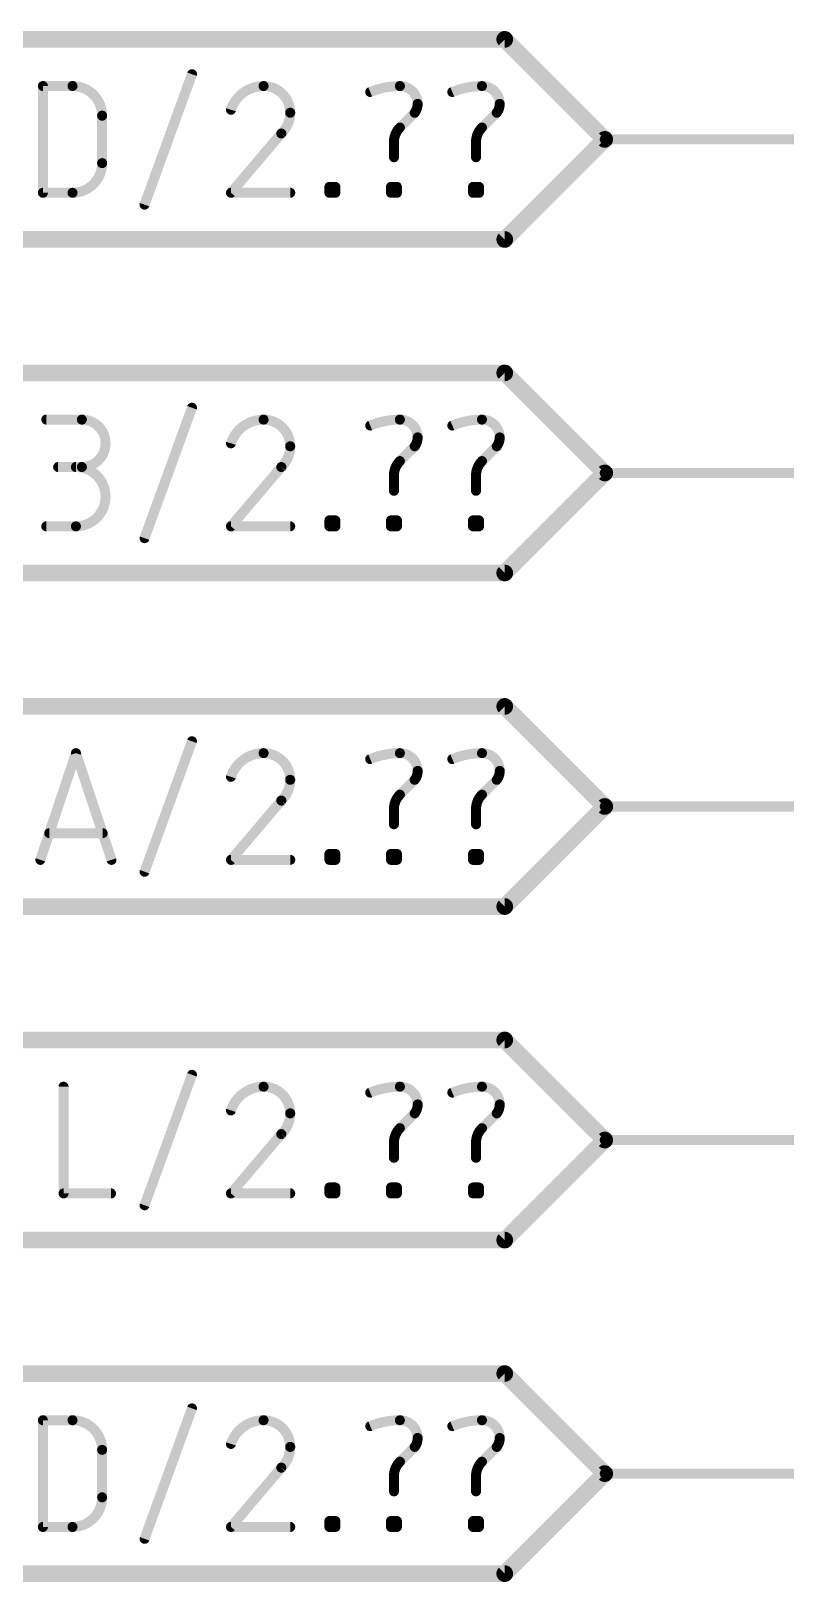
# Model space of a CAD drawing. Extents: x -114 to 51, y -5 to 50.
# Drawn here: x -100.18 to -88.68, y 11.05 to 34.67 of the extents above; entities that cross this region are included whole.
import ezdxf

# ---------------------------------------------------------------- set-up
doc = ezdxf.new("R2010")
doc.units = 0
doc.layers.add('91', color=122, linetype='CONTINUOUS')
doc.layers.add('95', color=251, linetype='CONTINUOUS')

msp = doc.modelspace()

# ---------------------------------------------------------------- linework, layer by layer
at = {"layer": '91', "const_width": 0.1524}
for points in [[(-91.44, 33.02), (-71.12, 33.02)], [(-91.44, 27.94), (-76.2, 27.94)], [(-91.44, 22.86), (-76.2, 22.86)], [(-91.44, 17.78), (-78.74, 17.78)], [(-91.44, 12.7), (-81.28, 12.7)]]:
    msp.add_lwpolyline(points, dxfattribs=at)
at = {"layer": '91', "const_width": 0.0762}
for points in [[(-91.44, 33.0581, 1), (-91.44, 32.9819)], [(-91.44, 27.9781, 1), (-91.44, 27.9019)], [(-91.44, 22.8981, 1), (-91.44, 22.8219)], [(-91.44, 17.8181, 1), (-91.44, 17.7419)], [(-91.44, 12.7381, 1), (-91.44, 12.6619)]]:
    msp.add_lwpolyline(points, format="xyb", dxfattribs=at)
at = {"layer": '95'}
for points, const_width in [([(-92.964, 34.544), (-107.8596, 34.544)], 0.254), ([(-91.44, 33.02), (-92.964, 34.544)], 0.254), ([(-98.452, 32.0266), (-97.7296, 34.0134)], 0.1524), ([(-100.0013, 32.2072), (-100.0013, 33.8328)], 0.1524), ([(-100.0013, 33.8328), (-99.5497, 33.8328)], 0.1524), ([(-99.0982, 33.3812), (-99.0982, 32.6588)], 0.1524), ([(-94.3359, 33.4264), (-94.5616, 33.2006)], 0.1524), ([(-93.0854, 33.4264), (-93.3111, 33.2006)], 0.1524), ([(-96.3679, 33.1103), (-97.1355, 32.2072)], 0.1524), ([(-91.44, 33.02), (-92.964, 31.496)], 0.254), ([(-95.635, 32.2072), (-95.635, 32.2975)], 0.1524), ([(-95.635, 32.2975), (-95.5447, 32.2975)], 0.1524), ([(-95.5447, 32.2975), (-95.5447, 32.2072)], 0.1524), ([(-94.6971, 32.2072), (-94.6971, 32.2975)], 0.1524), ([(-94.6971, 32.2975), (-94.6068, 32.2975)], 0.1524), ([(-94.6068, 32.2975), (-94.6068, 32.2072)], 0.1524), ([(-93.4466, 32.2072), (-93.4466, 32.2975)], 0.1524), ([(-93.4466, 32.2975), (-93.3563, 32.2975)], 0.1524), ([(-93.3563, 32.2975), (-93.3563, 32.2072)], 0.1524), ([(-99.5497, 32.2072), (-100.0013, 32.2072)], 0.1524), ([(-97.1355, 32.2072), (-96.2324, 32.2072)], 0.1524), ([(-95.5447, 32.2072), (-95.635, 32.2072)], 0.1524), ([(-94.6068, 32.2072), (-94.6971, 32.2072)], 0.1524), ([(-93.3563, 32.2072), (-93.4466, 32.2072)], 0.1524), ([(-92.964, 31.496), (-107.8596, 31.496)], 0.254), ([(-92.964, 29.464), (-109.3567, 29.464)], 0.254), ([(-91.44, 27.94), (-92.964, 29.464)], 0.254), ([(-99.9492, 28.7528), (-99.4073, 28.7528)], 0.1524), ([(-98.452, 26.9466), (-97.7296, 28.9334)], 0.1524), ([(-94.3359, 28.3464), (-94.5616, 28.1206)], 0.1524), ([(-93.0854, 28.3464), (-93.3111, 28.1206)], 0.1524), ([(-99.4073, 28.0303), (-99.7685, 28.0303)], 0.1524), ([(-96.3679, 28.0303), (-97.1355, 27.1272)], 0.1524), ([(-91.44, 27.94), (-92.964, 26.416)], 0.254), ([(-99.9492, 27.1272), (-99.4976, 27.1272)], 0.1524), ([(-97.1355, 27.1272), (-96.2324, 27.1272)], 0.1524), ([(-95.635, 27.1272), (-95.635, 27.2175)], 0.1524), ([(-95.635, 27.2175), (-95.5447, 27.2175)], 0.1524), ([(-95.5447, 27.1272), (-95.635, 27.1272)], 0.1524), ([(-95.5447, 27.2175), (-95.5447, 27.1272)], 0.1524), ([(-94.6971, 27.1272), (-94.6971, 27.2175)], 0.1524), ([(-94.6971, 27.2175), (-94.6068, 27.2175)], 0.1524), ([(-94.6068, 27.1272), (-94.6971, 27.1272)], 0.1524), ([(-94.6068, 27.2175), (-94.6068, 27.1272)], 0.1524), ([(-93.4466, 27.1272), (-93.4466, 27.2175)], 0.1524), ([(-93.4466, 27.2175), (-93.3563, 27.2175)], 0.1524), ([(-93.3563, 27.1272), (-93.4466, 27.1272)], 0.1524), ([(-93.3563, 27.2175), (-93.3563, 27.1272)], 0.1524), ([(-92.964, 26.416), (-109.3567, 26.416)], 0.254), ([(-92.964, 24.384), (-114.258, 24.384)], 0.254), ([(-91.44, 22.86), (-92.964, 24.384)], 0.254), ([(-98.452, 21.8666), (-97.7296, 23.8534)], 0.1524), ([(-100.0395, 22.0472), (-99.4976, 23.6728)], 0.1524), ([(-99.4976, 23.6728), (-98.9557, 22.0472)], 0.1524), ([(-94.3359, 23.2664), (-94.5616, 23.0406)], 0.1524), ([(-93.0854, 23.2664), (-93.3111, 23.0406)], 0.1524), ([(-96.3679, 22.9503), (-97.1355, 22.0472)], 0.1524), ([(-91.44, 22.86), (-92.964, 21.336)], 0.254), ([(-99.0912, 22.4536), (-99.904, 22.4536)], 0.1524), ([(-95.635, 22.0472), (-95.635, 22.1375)], 0.1524), ([(-95.635, 22.1375), (-95.5447, 22.1375)], 0.1524), ([(-95.5447, 22.1375), (-95.5447, 22.0472)], 0.1524), ([(-94.6971, 22.0472), (-94.6971, 22.1375)], 0.1524), ([(-94.6971, 22.1375), (-94.6068, 22.1375)], 0.1524), ([(-94.6068, 22.1375), (-94.6068, 22.0472)], 0.1524), ([(-93.4466, 22.0472), (-93.4466, 22.1375)], 0.1524), ([(-93.4466, 22.1375), (-93.3563, 22.1375)], 0.1524), ([(-93.3563, 22.1375), (-93.3563, 22.0472)], 0.1524), ([(-97.1355, 22.0472), (-96.2324, 22.0472)], 0.1524), ([(-95.5447, 22.0472), (-95.635, 22.0472)], 0.1524), ([(-94.6068, 22.0472), (-94.6971, 22.0472)], 0.1524), ([(-93.3563, 22.0472), (-93.4466, 22.0472)], 0.1524), ([(-92.964, 21.336), (-114.258, 21.336)], 0.254), ([(-92.964, 19.304), (-113.6849, 19.304)], 0.254), ([(-91.44, 17.78), (-92.964, 19.304)], 0.254), ([(-99.6857, 18.5928), (-99.6857, 16.9672)], 0.1524), ([(-98.452, 16.7866), (-97.7296, 18.7734)], 0.1524), ([(-94.3359, 18.1864), (-94.5616, 17.9606)], 0.1524), ([(-93.0854, 18.1864), (-93.3111, 17.9606)], 0.1524), ([(-96.3679, 17.8703), (-97.1355, 16.9672)], 0.1524), ([(-91.44, 17.78), (-92.964, 16.256)], 0.254), ([(-99.6857, 16.9672), (-98.9632, 16.9672)], 0.1524), ([(-97.1355, 16.9672), (-96.2324, 16.9672)], 0.1524), ([(-95.635, 16.9672), (-95.635, 17.0575)], 0.1524), ([(-95.635, 17.0575), (-95.5447, 17.0575)], 0.1524), ([(-95.5447, 16.9672), (-95.635, 16.9672)], 0.1524), ([(-95.5447, 17.0575), (-95.5447, 16.9672)], 0.1524), ([(-94.6971, 16.9672), (-94.6971, 17.0575)], 0.1524), ([(-94.6971, 17.0575), (-94.6068, 17.0575)], 0.1524), ([(-94.6068, 16.9672), (-94.6971, 16.9672)], 0.1524), ([(-94.6068, 17.0575), (-94.6068, 16.9672)], 0.1524), ([(-93.4466, 16.9672), (-93.4466, 17.0575)], 0.1524), ([(-93.4466, 17.0575), (-93.3563, 17.0575)], 0.1524), ([(-93.3563, 16.9672), (-93.4466, 16.9672)], 0.1524), ([(-93.3563, 17.0575), (-93.3563, 16.9672)], 0.1524), ([(-92.964, 16.256), (-113.6849, 16.256)], 0.254), ([(-92.964, 14.224), (-107.8596, 14.224)], 0.254), ([(-91.44, 12.7), (-92.964, 14.224)], 0.254), ([(-98.452, 11.7066), (-97.7296, 13.6934)], 0.1524), ([(-100.0013, 11.8872), (-100.0013, 13.5128)], 0.1524), ([(-100.0013, 13.5128), (-99.5497, 13.5128)], 0.1524), ([(-99.0982, 13.0612), (-99.0982, 12.3388)], 0.1524), ([(-94.3359, 13.1064), (-94.5616, 12.8806)], 0.1524), ([(-93.0854, 13.1064), (-93.3111, 12.8806)], 0.1524), ([(-96.3679, 12.7903), (-97.1355, 11.8872)], 0.1524), ([(-91.44, 12.7), (-92.964, 11.176)], 0.254), ([(-95.635, 11.8872), (-95.635, 11.9775)], 0.1524), ([(-95.635, 11.9775), (-95.5447, 11.9775)], 0.1524), ([(-95.5447, 11.9775), (-95.5447, 11.8872)], 0.1524), ([(-94.6971, 11.8872), (-94.6971, 11.9775)], 0.1524), ([(-94.6971, 11.9775), (-94.6068, 11.9775)], 0.1524), ([(-94.6068, 11.9775), (-94.6068, 11.8872)], 0.1524), ([(-93.4466, 11.8872), (-93.4466, 11.9775)], 0.1524), ([(-93.4466, 11.9775), (-93.3563, 11.9775)], 0.1524), ([(-93.3563, 11.9775), (-93.3563, 11.8872)], 0.1524), ([(-99.5497, 11.8872), (-100.0013, 11.8872)], 0.1524), ([(-97.1355, 11.8872), (-96.2324, 11.8872)], 0.1524), ([(-95.5447, 11.8872), (-95.635, 11.8872)], 0.1524), ([(-94.6068, 11.8872), (-94.6971, 11.8872)], 0.1524), ([(-93.3563, 11.8872), (-93.4466, 11.8872)], 0.1524), ([(-92.964, 11.176), (-107.8596, 11.176)], 0.254)]:
    msp.add_lwpolyline(points, dxfattribs=dict(at, const_width=const_width))
for points, const_width in [([(-92.9191, 34.5889, 1), (-93.0089, 34.4991)], 0.127), ([(-92.964, 34.4805, 1), (-92.964, 34.6075)], 0.127), ([(-97.6938, 34.0004, 1), (-97.7654, 34.0264)], 0.0762), ([(-99.9632, 33.8328, 1), (-100.0394, 33.8328)], 0.0762), ([(-100.0013, 33.8709, 1), (-100.0013, 33.7947)], 0.0762), ([(-99.0982, 33.3812, 0.4142), (-99.5497, 33.8328)], 0.1524), ([(-99.5497, 33.8709, 1), (-99.5497, 33.7947)], 0.0762), ([(-99.5497, 33.7947, 1), (-99.5497, 33.8709)], 0.0762), ([(-96.6388, 33.8328, 0.3252), (-97.1355, 33.4716)], 0.1524), ([(-96.2324, 33.4264, 0.4142), (-96.6388, 33.8328)], 0.1524), ([(-96.6388, 33.8709, 1), (-96.6388, 33.7947)], 0.0762), ([(-96.6388, 33.7947, 1), (-96.6388, 33.8709)], 0.0762), ([(-94.5616, 33.8328, 0.099), (-95.0132, 33.7425)], 0.1524), ([(-95.0278, 33.7777, 1), (-94.9985, 33.7073)], 0.0762), ([(-94.2907, 33.5619, 0.4142), (-94.5616, 33.8328)], 0.1524), ([(-94.5616, 33.8709, 1), (-94.5616, 33.7947)], 0.0762), ([(-94.5616, 33.7947, 1), (-94.5616, 33.8709)], 0.0762), ([(-93.3111, 33.8328, 0.099), (-93.7627, 33.7425)], 0.1524), ([(-93.7773, 33.7777, 1), (-93.748, 33.7073)], 0.0762), ([(-93.0402, 33.5619, 0.4142), (-93.3111, 33.8328)], 0.1524), ([(-93.3111, 33.8709, 1), (-93.3111, 33.7947)], 0.0762), ([(-93.3111, 33.7947, 1), (-93.3111, 33.8709)], 0.0762), ([(-94.3359, 33.4264, 0.1623), (-94.2907, 33.5619)], 0.1524), ([(-94.2526, 33.5619, 1), (-94.3288, 33.5619)], 0.0762), ([(-94.3288, 33.5619, 1), (-94.2526, 33.5619)], 0.0762), ([(-93.0854, 33.4264, 0.1623), (-93.0402, 33.5619)], 0.1524), ([(-93.0021, 33.5619, 1), (-93.0783, 33.5619)], 0.0762), ([(-93.0783, 33.5619, 1), (-93.0021, 33.5619)], 0.0762), ([(-99.0601, 33.3812, 1), (-99.1363, 33.3812)], 0.0762), ([(-99.1363, 33.3812, 1), (-99.0601, 33.3812)], 0.0762), ([(-97.1718, 33.4833, 1), (-97.0993, 33.4598)], 0.0762), ([(-96.3679, 33.1103, 0.2053), (-96.2324, 33.4264)], 0.1524), ([(-96.1943, 33.4264, 1), (-96.2705, 33.4264)], 0.0762), ([(-96.2705, 33.4264, 1), (-96.1943, 33.4264)], 0.0762), ([(-94.3663, 33.4493, 1), (-94.3054, 33.4035)], 0.0762), ([(-94.3089, 33.3995, 1), (-94.3628, 33.4533)], 0.0762), ([(-93.1158, 33.4493, 1), (-93.0549, 33.4035)], 0.0762), ([(-93.0584, 33.3995, 1), (-93.1123, 33.4533)], 0.0762), ([(-96.3942, 33.1379, 1), (-96.3416, 33.0827)], 0.0762), ([(-96.3389, 33.0856, 1), (-96.3969, 33.135)], 0.0762), ([(-94.5616, 33.2006, 0.2053), (-94.6519, 32.9748)], 0.1524), ([(-94.5886, 33.2276, 1), (-94.5347, 33.1737)], 0.0762), ([(-94.5347, 33.1737, 1), (-94.5886, 33.2276)], 0.0762), ([(-93.3111, 33.2006, 0.2053), (-93.4014, 32.9748)], 0.1524), ([(-93.3381, 33.2276, 1), (-93.2842, 33.1737)], 0.0762), ([(-93.2842, 33.1737, 1), (-93.3381, 33.2276)], 0.0762), ([(-91.3951, 32.9751, 1), (-91.4849, 33.0649)], 0.127), ([(-91.4849, 32.9751, 1), (-91.3951, 33.0649)], 0.127), ([(-94.6138, 32.9758, 1), (-94.69, 32.9739)], 0.0762), ([(-94.6519, 32.7491, 0.0122), (-94.6519, 32.9748)], 0.1524), ([(-94.69, 32.9739, 1), (-94.6138, 32.9758)], 0.0762), ([(-93.4014, 32.7491, 0.0122), (-93.4014, 32.9748)], 0.1524), ([(-93.3634, 32.9758, 1), (-93.4395, 32.9739)], 0.0762), ([(-93.4395, 32.9739, 1), (-93.3634, 32.9758)], 0.0762), ([(-99.5497, 32.2072, 0.4142), (-99.0982, 32.6588)], 0.1524), ([(-99.0601, 32.6588, 1), (-99.1363, 32.6588)], 0.0762), ([(-99.1363, 32.6588, 1), (-99.0601, 32.6588)], 0.0762), ([(-94.69, 32.75, 1), (-94.6138, 32.7481)], 0.0762), ([(-93.4395, 32.75, 1), (-93.3634, 32.7481)], 0.0762), ([(-95.5969, 32.2975, 1), (-95.6731, 32.2975)], 0.0762), ([(-95.635, 32.3356, 1), (-95.635, 32.2594)], 0.0762), ([(-95.5066, 32.2975, 1), (-95.5828, 32.2975)], 0.0762), ([(-95.5447, 32.2594, 1), (-95.5447, 32.3356)], 0.0762), ([(-94.659, 32.2975, 1), (-94.7352, 32.2975)], 0.0762), ([(-94.6971, 32.3356, 1), (-94.6971, 32.2594)], 0.0762), ([(-94.5687, 32.2975, 1), (-94.6449, 32.2975)], 0.0762), ([(-94.6068, 32.2594, 1), (-94.6068, 32.3356)], 0.0762), ([(-93.4085, 32.2975, 1), (-93.4847, 32.2975)], 0.0762), ([(-93.4466, 32.3356, 1), (-93.4466, 32.2594)], 0.0762), ([(-93.3182, 32.2975, 1), (-93.3944, 32.2975)], 0.0762), ([(-93.3563, 32.2594, 1), (-93.3563, 32.3356)], 0.0762), ([(-100.0013, 32.2453, 1), (-100.0013, 32.1691)], 0.0762), ([(-100.0394, 32.2072, 1), (-99.9632, 32.2072)], 0.0762), ([(-99.5497, 32.2453, 1), (-99.5497, 32.1691)], 0.0762), ([(-99.5497, 32.1691, 1), (-99.5497, 32.2453)], 0.0762), ([(-97.1646, 32.2319, 1), (-97.1065, 32.1825)], 0.0762), ([(-97.1355, 32.2453, 1), (-97.1355, 32.1691)], 0.0762), ([(-96.2324, 32.1691, 1), (-96.2324, 32.2453)], 0.0762), ([(-95.635, 32.2453, 1), (-95.635, 32.1691)], 0.0762), ([(-95.6731, 32.2072, 1), (-95.5969, 32.2072)], 0.0762), ([(-95.5828, 32.2072, 1), (-95.5066, 32.2072)], 0.0762), ([(-95.5447, 32.1691, 1), (-95.5447, 32.2453)], 0.0762), ([(-94.6971, 32.2453, 1), (-94.6971, 32.1691)], 0.0762), ([(-94.7352, 32.2072, 1), (-94.659, 32.2072)], 0.0762), ([(-94.6449, 32.2072, 1), (-94.5687, 32.2072)], 0.0762), ([(-94.6068, 32.1691, 1), (-94.6068, 32.2453)], 0.0762), ([(-93.4466, 32.2453, 1), (-93.4466, 32.1691)], 0.0762), ([(-93.4847, 32.2072, 1), (-93.4085, 32.2072)], 0.0762), ([(-93.3944, 32.2072, 1), (-93.3182, 32.2072)], 0.0762), ([(-93.3563, 32.1691, 1), (-93.3563, 32.2453)], 0.0762), ([(-98.4878, 32.0396, 1), (-98.4162, 32.0136)], 0.0762), ([(-93.0089, 31.5409, 1), (-92.9191, 31.4511)], 0.127), ([(-92.964, 31.4325, 1), (-92.964, 31.5595)], 0.127), ([(-92.9191, 29.5089, 1), (-93.0089, 29.4191)], 0.127), ([(-92.964, 29.4005, 1), (-92.964, 29.5275)], 0.127), ([(-99.9492, 28.7909, 1), (-99.9492, 28.7147)], 0.0762), ([(-99.4073, 28.0303, 1), (-99.4073, 28.7528)], 0.1524), ([(-99.4073, 28.7909, 1), (-99.4073, 28.7147)], 0.0762), ([(-99.4073, 28.7147, 1), (-99.4073, 28.7909)], 0.0762), ([(-97.6938, 28.9204, 1), (-97.7654, 28.9464)], 0.0762), ([(-96.6388, 28.7528, 0.3252), (-97.1355, 28.3916)], 0.1524), ([(-96.2324, 28.3464, 0.4142), (-96.6388, 28.7528)], 0.1524), ([(-96.6388, 28.7909, 1), (-96.6388, 28.7147)], 0.0762), ([(-96.6388, 28.7147, 1), (-96.6388, 28.7909)], 0.0762), ([(-94.5616, 28.7528, 0.099), (-95.0132, 28.6625)], 0.1524), ([(-94.2907, 28.4819, 0.4142), (-94.5616, 28.7528)], 0.1524), ([(-94.5616, 28.7909, 1), (-94.5616, 28.7147)], 0.0762), ([(-94.5616, 28.7147, 1), (-94.5616, 28.7909)], 0.0762), ([(-93.3111, 28.7528, 0.099), (-93.7627, 28.6625)], 0.1524), ([(-93.0402, 28.4819, 0.4142), (-93.3111, 28.7528)], 0.1524), ([(-93.3111, 28.7909, 1), (-93.3111, 28.7147)], 0.0762), ([(-93.3111, 28.7147, 1), (-93.3111, 28.7909)], 0.0762), ([(-95.0278, 28.6977, 1), (-94.9985, 28.6273)], 0.0762), ([(-93.7773, 28.6977, 1), (-93.748, 28.6273)], 0.0762), ([(-97.1718, 28.4033, 1), (-97.0993, 28.3798)], 0.0762), ([(-96.3679, 28.0303, 0.2053), (-96.2324, 28.3464)], 0.1524), ([(-96.1943, 28.3464, 1), (-96.2705, 28.3464)], 0.0762), ([(-96.2705, 28.3464, 1), (-96.1943, 28.3464)], 0.0762), ([(-94.3359, 28.3464, 0.1623), (-94.2907, 28.4819)], 0.1524), ([(-94.3663, 28.3693, 1), (-94.3054, 28.3235)], 0.0762), ([(-94.3089, 28.3195, 1), (-94.3628, 28.3733)], 0.0762), ([(-94.2526, 28.4819, 1), (-94.3288, 28.4819)], 0.0762), ([(-94.3288, 28.4819, 1), (-94.2526, 28.4819)], 0.0762), ([(-93.0854, 28.3464, 0.1623), (-93.0402, 28.4819)], 0.1524), ([(-93.1158, 28.3693, 1), (-93.0549, 28.3235)], 0.0762), ([(-93.0584, 28.3195, 1), (-93.1123, 28.3733)], 0.0762), ([(-93.0021, 28.4819, 1), (-93.0783, 28.4819)], 0.0762), ([(-93.0783, 28.4819, 1), (-93.0021, 28.4819)], 0.0762), ([(-94.5616, 28.1206, 0.2053), (-94.6519, 27.8948)], 0.1524), ([(-94.5886, 28.1476, 1), (-94.5347, 28.0937)], 0.0762), ([(-94.5347, 28.0937, 1), (-94.5886, 28.1476)], 0.0762), ([(-93.3111, 28.1206, 0.2053), (-93.4014, 27.8948)], 0.1524), ([(-93.3381, 28.1476, 1), (-93.2842, 28.0937)], 0.0762), ([(-93.2842, 28.0937, 1), (-93.3381, 28.1476)], 0.0762), ([(-99.7685, 28.0684, 1), (-99.7685, 27.9922)], 0.0762), ([(-99.4976, 27.1272, 1), (-99.4976, 28.0303)], 0.1524), ([(-99.4976, 28.0684, 1), (-99.4976, 27.9922)], 0.0762), ([(-99.4073, 28.0684, 1), (-99.4073, 27.9922)], 0.0762), ([(-99.4073, 27.9922, 1), (-99.4073, 28.0684)], 0.0762), ([(-96.3942, 28.0579, 1), (-96.3416, 28.0027)], 0.0762), ([(-96.3389, 28.0056, 1), (-96.3969, 28.055)], 0.0762), ([(-94.6138, 27.8958, 1), (-94.69, 27.8939)], 0.0762), ([(-94.6519, 27.6691, 0.0122), (-94.6519, 27.8948)], 0.1524), ([(-94.69, 27.8939, 1), (-94.6138, 27.8958)], 0.0762), ([(-93.4014, 27.6691, 0.0122), (-93.4014, 27.8948)], 0.1524), ([(-93.3634, 27.8958, 1), (-93.4395, 27.8939)], 0.0762), ([(-93.4395, 27.8939, 1), (-93.3634, 27.8958)], 0.0762), ([(-91.3951, 27.8951, 1), (-91.4849, 27.9849)], 0.127), ([(-91.4849, 27.8951, 1), (-91.3951, 27.9849)], 0.127), ([(-94.69, 27.67, 1), (-94.6138, 27.6681)], 0.0762), ([(-93.4395, 27.67, 1), (-93.3634, 27.6681)], 0.0762), ([(-99.9492, 27.1653, 1), (-99.9492, 27.0891)], 0.0762), ([(-99.4976, 27.1653, 1), (-99.4976, 27.0891)], 0.0762), ([(-99.4976, 27.0891, 1), (-99.4976, 27.1653)], 0.0762), ([(-97.1646, 27.1519, 1), (-97.1065, 27.1025)], 0.0762), ([(-97.1355, 27.1653, 1), (-97.1355, 27.0891)], 0.0762), ([(-96.2324, 27.0891, 1), (-96.2324, 27.1653)], 0.0762), ([(-95.5969, 27.2175, 1), (-95.6731, 27.2175)], 0.0762), ([(-95.635, 27.2556, 1), (-95.635, 27.1794)], 0.0762), ([(-95.635, 27.1653, 1), (-95.635, 27.0891)], 0.0762), ([(-95.6731, 27.1272, 1), (-95.5969, 27.1272)], 0.0762), ([(-95.5066, 27.2175, 1), (-95.5828, 27.2175)], 0.0762), ([(-95.5828, 27.1272, 1), (-95.5066, 27.1272)], 0.0762), ([(-95.5447, 27.1794, 1), (-95.5447, 27.2556)], 0.0762), ([(-95.5447, 27.0891, 1), (-95.5447, 27.1653)], 0.0762), ([(-94.659, 27.2175, 1), (-94.7352, 27.2175)], 0.0762), ([(-94.6971, 27.2556, 1), (-94.6971, 27.1794)], 0.0762), ([(-94.6971, 27.1653, 1), (-94.6971, 27.0891)], 0.0762), ([(-94.7352, 27.1272, 1), (-94.659, 27.1272)], 0.0762), ([(-94.5687, 27.2175, 1), (-94.6449, 27.2175)], 0.0762), ([(-94.6449, 27.1272, 1), (-94.5687, 27.1272)], 0.0762), ([(-94.6068, 27.1794, 1), (-94.6068, 27.2556)], 0.0762), ([(-94.6068, 27.0891, 1), (-94.6068, 27.1653)], 0.0762), ([(-93.4085, 27.2175, 1), (-93.4847, 27.2175)], 0.0762), ([(-93.4466, 27.2556, 1), (-93.4466, 27.1794)], 0.0762), ([(-93.4466, 27.1653, 1), (-93.4466, 27.0891)], 0.0762), ([(-93.4847, 27.1272, 1), (-93.4085, 27.1272)], 0.0762), ([(-93.3182, 27.2175, 1), (-93.3944, 27.2175)], 0.0762), ([(-93.3944, 27.1272, 1), (-93.3182, 27.1272)], 0.0762), ([(-93.3563, 27.1794, 1), (-93.3563, 27.2556)], 0.0762), ([(-93.3563, 27.0891, 1), (-93.3563, 27.1653)], 0.0762), ([(-98.4878, 26.9596, 1), (-98.4162, 26.9336)], 0.0762), ([(-93.0089, 26.4609, 1), (-92.9191, 26.3711)], 0.127), ([(-92.964, 26.3525, 1), (-92.964, 26.4795)], 0.127), ([(-92.9191, 24.4289, 1), (-93.0089, 24.3391)], 0.127), ([(-92.964, 24.3205, 1), (-92.964, 24.4475)], 0.127), ([(-97.6938, 23.8404, 1), (-97.7654, 23.8664)], 0.0762), ([(-99.4615, 23.6848, 1), (-99.5338, 23.6608)], 0.0762), ([(-99.4615, 23.6608, 1), (-99.5338, 23.6848)], 0.0762), ([(-96.6388, 23.6728, 0.3252), (-97.1355, 23.3116)], 0.1524), ([(-96.2324, 23.2664, 0.4142), (-96.6388, 23.6728)], 0.1524), ([(-96.6388, 23.7109, 1), (-96.6388, 23.6347)], 0.0762), ([(-96.6388, 23.6347, 1), (-96.6388, 23.7109)], 0.0762), ([(-94.5616, 23.6728, 0.099), (-95.0132, 23.5825)], 0.1524), ([(-95.0278, 23.6177, 1), (-94.9985, 23.5473)], 0.0762), ([(-94.2907, 23.4019, 0.4142), (-94.5616, 23.6728)], 0.1524), ([(-94.5616, 23.7109, 1), (-94.5616, 23.6347)], 0.0762), ([(-94.5616, 23.6347, 1), (-94.5616, 23.7109)], 0.0762), ([(-93.3111, 23.6728, 0.099), (-93.7627, 23.5825)], 0.1524), ([(-93.7773, 23.6177, 1), (-93.748, 23.5473)], 0.0762), ([(-93.0402, 23.4019, 0.4142), (-93.3111, 23.6728)], 0.1524), ([(-93.3111, 23.7109, 1), (-93.3111, 23.6347)], 0.0762), ([(-93.3111, 23.6347, 1), (-93.3111, 23.7109)], 0.0762), ([(-94.3359, 23.2664, 0.1623), (-94.2907, 23.4019)], 0.1524), ([(-94.2526, 23.4019, 1), (-94.3288, 23.4019)], 0.0762), ([(-94.3288, 23.4019, 1), (-94.2526, 23.4019)], 0.0762), ([(-93.0854, 23.2664, 0.1623), (-93.0402, 23.4019)], 0.1524), ([(-93.0021, 23.4019, 1), (-93.0783, 23.4019)], 0.0762), ([(-93.0783, 23.4019, 1), (-93.0021, 23.4019)], 0.0762), ([(-97.1718, 23.3233, 1), (-97.0993, 23.2998)], 0.0762), ([(-96.3679, 22.9503, 0.2053), (-96.2324, 23.2664)], 0.1524), ([(-96.1943, 23.2664, 1), (-96.2705, 23.2664)], 0.0762), ([(-96.2705, 23.2664, 1), (-96.1943, 23.2664)], 0.0762), ([(-94.3663, 23.2893, 1), (-94.3054, 23.2435)], 0.0762), ([(-94.3089, 23.2395, 1), (-94.3628, 23.2933)], 0.0762), ([(-93.1158, 23.2893, 1), (-93.0549, 23.2435)], 0.0762), ([(-93.0584, 23.2395, 1), (-93.1123, 23.2933)], 0.0762), ([(-96.3942, 22.9779, 1), (-96.3416, 22.9227)], 0.0762), ([(-96.3389, 22.9256, 1), (-96.3969, 22.975)], 0.0762), ([(-94.5616, 23.0406, 0.2053), (-94.6519, 22.8148)], 0.1524), ([(-94.5886, 23.0676, 1), (-94.5347, 23.0137)], 0.0762), ([(-94.5347, 23.0137, 1), (-94.5886, 23.0676)], 0.0762), ([(-93.3111, 23.0406, 0.2053), (-93.4014, 22.8148)], 0.1524), ([(-93.3381, 23.0676, 1), (-93.2842, 23.0137)], 0.0762), ([(-93.2842, 23.0137, 1), (-93.3381, 23.0676)], 0.0762), ([(-91.3951, 22.8151, 1), (-91.4849, 22.9049)], 0.127), ([(-91.4849, 22.8151, 1), (-91.3951, 22.9049)], 0.127), ([(-94.6138, 22.8158, 1), (-94.69, 22.8139)], 0.0762), ([(-94.6519, 22.5891, 0.0122), (-94.6519, 22.8148)], 0.1524), ([(-94.69, 22.8139, 1), (-94.6138, 22.8158)], 0.0762), ([(-93.4014, 22.5891, 0.0122), (-93.4014, 22.8148)], 0.1524), ([(-93.3634, 22.8158, 1), (-93.4395, 22.8139)], 0.0762), ([(-93.4395, 22.8139, 1), (-93.3634, 22.8158)], 0.0762), ([(-99.904, 22.4917, 1), (-99.904, 22.4155)], 0.0762), ([(-99.0912, 22.4155, 1), (-99.0912, 22.4917)], 0.0762), ([(-94.69, 22.59, 1), (-94.6138, 22.5881)], 0.0762), ([(-93.4395, 22.59, 1), (-93.3634, 22.5881)], 0.0762), ([(-95.5969, 22.1375, 1), (-95.6731, 22.1375)], 0.0762), ([(-95.635, 22.1756, 1), (-95.635, 22.0994)], 0.0762), ([(-95.5066, 22.1375, 1), (-95.5828, 22.1375)], 0.0762), ([(-95.5447, 22.0994, 1), (-95.5447, 22.1756)], 0.0762), ([(-94.659, 22.1375, 1), (-94.7352, 22.1375)], 0.0762), ([(-94.6971, 22.1756, 1), (-94.6971, 22.0994)], 0.0762), ([(-94.5687, 22.1375, 1), (-94.6449, 22.1375)], 0.0762), ([(-94.6068, 22.0994, 1), (-94.6068, 22.1756)], 0.0762), ([(-93.4085, 22.1375, 1), (-93.4847, 22.1375)], 0.0762), ([(-93.4466, 22.1756, 1), (-93.4466, 22.0994)], 0.0762), ([(-93.3182, 22.1375, 1), (-93.3944, 22.1375)], 0.0762), ([(-93.3563, 22.0994, 1), (-93.3563, 22.1756)], 0.0762), ([(-100.0756, 22.0592, 1), (-100.0033, 22.0352)], 0.0762), ([(-98.9919, 22.0352, 1), (-98.9196, 22.0592)], 0.0762), ([(-97.1646, 22.0719, 1), (-97.1065, 22.0225)], 0.0762), ([(-97.1355, 22.0853, 1), (-97.1355, 22.0091)], 0.0762), ([(-96.2324, 22.0091, 1), (-96.2324, 22.0853)], 0.0762), ([(-95.635, 22.0853, 1), (-95.635, 22.0091)], 0.0762), ([(-95.6731, 22.0472, 1), (-95.5969, 22.0472)], 0.0762), ([(-95.5828, 22.0472, 1), (-95.5066, 22.0472)], 0.0762), ([(-95.5447, 22.0091, 1), (-95.5447, 22.0853)], 0.0762), ([(-94.6971, 22.0853, 1), (-94.6971, 22.0091)], 0.0762), ([(-94.7352, 22.0472, 1), (-94.659, 22.0472)], 0.0762), ([(-94.6449, 22.0472, 1), (-94.5687, 22.0472)], 0.0762), ([(-94.6068, 22.0091, 1), (-94.6068, 22.0853)], 0.0762), ([(-93.4466, 22.0853, 1), (-93.4466, 22.0091)], 0.0762), ([(-93.4847, 22.0472, 1), (-93.4085, 22.0472)], 0.0762), ([(-93.3944, 22.0472, 1), (-93.3182, 22.0472)], 0.0762), ([(-93.3563, 22.0091, 1), (-93.3563, 22.0853)], 0.0762), ([(-98.4878, 21.8796, 1), (-98.4162, 21.8536)], 0.0762), ([(-93.0089, 21.3809, 1), (-92.9191, 21.2911)], 0.127), ([(-92.964, 21.2725, 1), (-92.964, 21.3995)], 0.127), ([(-92.9191, 19.3489, 1), (-93.0089, 19.2591)], 0.127), ([(-92.964, 19.2405, 1), (-92.964, 19.3675)], 0.127), ([(-99.6476, 18.5928, 1), (-99.7238, 18.5928)], 0.0762), ([(-97.6938, 18.7604, 1), (-97.7654, 18.7864)], 0.0762), ([(-96.6388, 18.5928, 0.3252), (-97.1355, 18.2316)], 0.1524), ([(-96.2324, 18.1864, 0.4142), (-96.6388, 18.5928)], 0.1524), ([(-96.6388, 18.6309, 1), (-96.6388, 18.5547)], 0.0762), ([(-96.6388, 18.5547, 1), (-96.6388, 18.6309)], 0.0762), ([(-94.5616, 18.5928, 0.099), (-95.0132, 18.5025)], 0.1524), ([(-94.2907, 18.3219, 0.4142), (-94.5616, 18.5928)], 0.1524), ([(-94.5616, 18.6309, 1), (-94.5616, 18.5547)], 0.0762), ([(-94.5616, 18.5547, 1), (-94.5616, 18.6309)], 0.0762), ([(-93.3111, 18.5928, 0.099), (-93.7627, 18.5025)], 0.1524), ([(-93.0402, 18.3219, 0.4142), (-93.3111, 18.5928)], 0.1524), ([(-93.3111, 18.6309, 1), (-93.3111, 18.5547)], 0.0762), ([(-93.3111, 18.5547, 1), (-93.3111, 18.6309)], 0.0762), ([(-95.0278, 18.5377, 1), (-94.9985, 18.4673)], 0.0762), ([(-93.7773, 18.5377, 1), (-93.748, 18.4673)], 0.0762), ([(-97.1718, 18.2433, 1), (-97.0993, 18.2198)], 0.0762), ([(-96.3679, 17.8703, 0.2053), (-96.2324, 18.1864)], 0.1524), ([(-96.1943, 18.1864, 1), (-96.2705, 18.1864)], 0.0762), ([(-96.2705, 18.1864, 1), (-96.1943, 18.1864)], 0.0762), ([(-94.3359, 18.1864, 0.1623), (-94.2907, 18.3219)], 0.1524), ([(-94.3663, 18.2093, 1), (-94.3054, 18.1635)], 0.0762), ([(-94.3089, 18.1595, 1), (-94.3628, 18.2133)], 0.0762), ([(-94.2526, 18.3219, 1), (-94.3288, 18.3219)], 0.0762), ([(-94.3288, 18.3219, 1), (-94.2526, 18.3219)], 0.0762), ([(-93.0854, 18.1864, 0.1623), (-93.0402, 18.3219)], 0.1524), ([(-93.1158, 18.2093, 1), (-93.0549, 18.1635)], 0.0762), ([(-93.0584, 18.1595, 1), (-93.1123, 18.2133)], 0.0762), ([(-93.0021, 18.3219, 1), (-93.0783, 18.3219)], 0.0762), ([(-93.0783, 18.3219, 1), (-93.0021, 18.3219)], 0.0762), ([(-94.5616, 17.9606, 0.2053), (-94.6519, 17.7348)], 0.1524), ([(-94.5886, 17.9876, 1), (-94.5347, 17.9337)], 0.0762), ([(-94.5347, 17.9337, 1), (-94.5886, 17.9876)], 0.0762), ([(-93.3111, 17.9606, 0.2053), (-93.4014, 17.7348)], 0.1524), ([(-93.3381, 17.9876, 1), (-93.2842, 17.9337)], 0.0762), ([(-93.2842, 17.9337, 1), (-93.3381, 17.9876)], 0.0762), ([(-96.3942, 17.8979, 1), (-96.3416, 17.8427)], 0.0762), ([(-96.3389, 17.8456, 1), (-96.3969, 17.895)], 0.0762), ([(-94.6138, 17.7358, 1), (-94.69, 17.7339)], 0.0762), ([(-94.6519, 17.5091, 0.0122), (-94.6519, 17.7348)], 0.1524), ([(-94.69, 17.7339, 1), (-94.6138, 17.7358)], 0.0762), ([(-93.4014, 17.5091, 0.0122), (-93.4014, 17.7348)], 0.1524), ([(-93.3634, 17.7358, 1), (-93.4395, 17.7339)], 0.0762), ([(-93.4395, 17.7339, 1), (-93.3634, 17.7358)], 0.0762), ([(-91.3951, 17.7351, 1), (-91.4849, 17.8249)], 0.127), ([(-91.4849, 17.7351, 1), (-91.3951, 17.8249)], 0.127), ([(-94.69, 17.51, 1), (-94.6138, 17.5081)], 0.0762), ([(-93.4395, 17.51, 1), (-93.3634, 17.5081)], 0.0762), ([(-99.6857, 17.0053, 1), (-99.6857, 16.9291)], 0.0762), ([(-98.9632, 16.9291, 1), (-98.9632, 17.0053)], 0.0762), ([(-97.1646, 16.9919, 1), (-97.1065, 16.9425)], 0.0762), ([(-97.1355, 17.0053, 1), (-97.1355, 16.9291)], 0.0762), ([(-96.2324, 16.9291, 1), (-96.2324, 17.0053)], 0.0762), ([(-95.5969, 17.0575, 1), (-95.6731, 17.0575)], 0.0762), ([(-95.635, 17.0956, 1), (-95.635, 17.0194)], 0.0762), ([(-95.635, 17.0053, 1), (-95.635, 16.9291)], 0.0762), ([(-95.5066, 17.0575, 1), (-95.5828, 17.0575)], 0.0762), ([(-95.5447, 17.0194, 1), (-95.5447, 17.0956)], 0.0762), ([(-95.5447, 16.9291, 1), (-95.5447, 17.0053)], 0.0762), ([(-94.659, 17.0575, 1), (-94.7352, 17.0575)], 0.0762), ([(-94.6971, 17.0956, 1), (-94.6971, 17.0194)], 0.0762), ([(-94.6971, 17.0053, 1), (-94.6971, 16.9291)], 0.0762), ([(-94.5687, 17.0575, 1), (-94.6449, 17.0575)], 0.0762), ([(-94.6068, 17.0194, 1), (-94.6068, 17.0956)], 0.0762), ([(-94.6068, 16.9291, 1), (-94.6068, 17.0053)], 0.0762), ([(-93.4085, 17.0575, 1), (-93.4847, 17.0575)], 0.0762), ([(-93.4466, 17.0956, 1), (-93.4466, 17.0194)], 0.0762), ([(-93.4466, 17.0053, 1), (-93.4466, 16.9291)], 0.0762), ([(-93.3182, 17.0575, 1), (-93.3944, 17.0575)], 0.0762), ([(-93.3563, 17.0194, 1), (-93.3563, 17.0956)], 0.0762), ([(-93.3563, 16.9291, 1), (-93.3563, 17.0053)], 0.0762), ([(-99.7238, 16.9672, 1), (-99.6476, 16.9672)], 0.0762), ([(-98.4878, 16.7996, 1), (-98.4162, 16.7736)], 0.0762), ([(-95.6731, 16.9672, 1), (-95.5969, 16.9672)], 0.0762), ([(-95.5828, 16.9672, 1), (-95.5066, 16.9672)], 0.0762), ([(-94.7352, 16.9672, 1), (-94.659, 16.9672)], 0.0762), ([(-94.6449, 16.9672, 1), (-94.5687, 16.9672)], 0.0762), ([(-93.4847, 16.9672, 1), (-93.4085, 16.9672)], 0.0762), ([(-93.3944, 16.9672, 1), (-93.3182, 16.9672)], 0.0762), ([(-93.0089, 16.3009, 1), (-92.9191, 16.2111)], 0.127), ([(-92.964, 16.1925, 1), (-92.964, 16.3195)], 0.127), ([(-92.9191, 14.2689, 1), (-93.0089, 14.1791)], 0.127), ([(-92.964, 14.1605, 1), (-92.964, 14.2875)], 0.127), ([(-97.6938, 13.6804, 1), (-97.7654, 13.7064)], 0.0762), ([(-99.9632, 13.5128, 1), (-100.0394, 13.5128)], 0.0762), ([(-100.0013, 13.5509, 1), (-100.0013, 13.4747)], 0.0762), ([(-99.0982, 13.0612, 0.4142), (-99.5497, 13.5128)], 0.1524), ([(-99.5497, 13.5509, 1), (-99.5497, 13.4747)], 0.0762), ([(-99.5497, 13.4747, 1), (-99.5497, 13.5509)], 0.0762), ([(-96.6388, 13.5128, 0.3252), (-97.1355, 13.1516)], 0.1524), ([(-96.2324, 13.1064, 0.4142), (-96.6388, 13.5128)], 0.1524), ([(-96.6388, 13.5509, 1), (-96.6388, 13.4747)], 0.0762), ([(-96.6388, 13.4747, 1), (-96.6388, 13.5509)], 0.0762), ([(-94.5616, 13.5128, 0.099), (-95.0132, 13.4225)], 0.1524), ([(-95.0278, 13.4577, 1), (-94.9985, 13.3873)], 0.0762), ([(-94.2907, 13.2419, 0.4142), (-94.5616, 13.5128)], 0.1524), ([(-94.5616, 13.5509, 1), (-94.5616, 13.4747)], 0.0762), ([(-94.5616, 13.4747, 1), (-94.5616, 13.5509)], 0.0762), ([(-93.3111, 13.5128, 0.099), (-93.7627, 13.4225)], 0.1524), ([(-93.7773, 13.4577, 1), (-93.748, 13.3873)], 0.0762), ([(-93.0402, 13.2419, 0.4142), (-93.3111, 13.5128)], 0.1524), ([(-93.3111, 13.5509, 1), (-93.3111, 13.4747)], 0.0762), ([(-93.3111, 13.4747, 1), (-93.3111, 13.5509)], 0.0762), ([(-94.3359, 13.1064, 0.1623), (-94.2907, 13.2419)], 0.1524), ([(-94.2526, 13.2419, 1), (-94.3288, 13.2419)], 0.0762), ([(-94.3288, 13.2419, 1), (-94.2526, 13.2419)], 0.0762), ([(-93.0854, 13.1064, 0.1623), (-93.0402, 13.2419)], 0.1524), ([(-93.0021, 13.2419, 1), (-93.0783, 13.2419)], 0.0762), ([(-93.0783, 13.2419, 1), (-93.0021, 13.2419)], 0.0762), ([(-99.0601, 13.0612, 1), (-99.1363, 13.0612)], 0.0762), ([(-99.1363, 13.0612, 1), (-99.0601, 13.0612)], 0.0762), ([(-97.1718, 13.1633, 1), (-97.0993, 13.1398)], 0.0762), ([(-96.3679, 12.7903, 0.2053), (-96.2324, 13.1064)], 0.1524), ([(-96.1943, 13.1064, 1), (-96.2705, 13.1064)], 0.0762), ([(-96.2705, 13.1064, 1), (-96.1943, 13.1064)], 0.0762), ([(-94.3663, 13.1293, 1), (-94.3054, 13.0835)], 0.0762), ([(-94.3089, 13.0795, 1), (-94.3628, 13.1333)], 0.0762), ([(-93.1158, 13.1293, 1), (-93.0549, 13.0835)], 0.0762), ([(-93.0584, 13.0795, 1), (-93.1123, 13.1333)], 0.0762), ([(-96.3942, 12.8179, 1), (-96.3416, 12.7627)], 0.0762), ([(-96.3389, 12.7656, 1), (-96.3969, 12.815)], 0.0762), ([(-94.5616, 12.8806, 0.2053), (-94.6519, 12.6548)], 0.1524), ([(-94.5886, 12.9076, 1), (-94.5347, 12.8537)], 0.0762), ([(-94.5347, 12.8537, 1), (-94.5886, 12.9076)], 0.0762), ([(-93.3111, 12.8806, 0.2053), (-93.4014, 12.6548)], 0.1524), ([(-93.3381, 12.9076, 1), (-93.2842, 12.8537)], 0.0762), ([(-93.2842, 12.8537, 1), (-93.3381, 12.9076)], 0.0762), ([(-91.3951, 12.6551, 1), (-91.4849, 12.7449)], 0.127), ([(-91.4849, 12.6551, 1), (-91.3951, 12.7449)], 0.127), ([(-94.6138, 12.6558, 1), (-94.69, 12.6539)], 0.0762), ([(-94.6519, 12.4291, 0.0122), (-94.6519, 12.6548)], 0.1524), ([(-94.69, 12.6539, 1), (-94.6138, 12.6558)], 0.0762), ([(-93.4014, 12.4291, 0.0122), (-93.4014, 12.6548)], 0.1524), ([(-93.3634, 12.6558, 1), (-93.4395, 12.6539)], 0.0762), ([(-93.4395, 12.6539, 1), (-93.3634, 12.6558)], 0.0762), ([(-99.5497, 11.8872, 0.4142), (-99.0982, 12.3388)], 0.1524), ([(-99.0601, 12.3388, 1), (-99.1363, 12.3388)], 0.0762), ([(-99.1363, 12.3388, 1), (-99.0601, 12.3388)], 0.0762), ([(-94.69, 12.43, 1), (-94.6138, 12.4281)], 0.0762), ([(-93.4395, 12.43, 1), (-93.3634, 12.4281)], 0.0762), ([(-95.5969, 11.9775, 1), (-95.6731, 11.9775)], 0.0762), ([(-95.635, 12.0156, 1), (-95.635, 11.9394)], 0.0762), ([(-95.5066, 11.9775, 1), (-95.5828, 11.9775)], 0.0762), ([(-95.5447, 11.9394, 1), (-95.5447, 12.0156)], 0.0762), ([(-94.659, 11.9775, 1), (-94.7352, 11.9775)], 0.0762), ([(-94.6971, 12.0156, 1), (-94.6971, 11.9394)], 0.0762), ([(-94.5687, 11.9775, 1), (-94.6449, 11.9775)], 0.0762), ([(-94.6068, 11.9394, 1), (-94.6068, 12.0156)], 0.0762), ([(-93.4085, 11.9775, 1), (-93.4847, 11.9775)], 0.0762), ([(-93.4466, 12.0156, 1), (-93.4466, 11.9394)], 0.0762), ([(-93.3182, 11.9775, 1), (-93.3944, 11.9775)], 0.0762), ([(-93.3563, 11.9394, 1), (-93.3563, 12.0156)], 0.0762), ([(-100.0013, 11.9253, 1), (-100.0013, 11.8491)], 0.0762), ([(-100.0394, 11.8872, 1), (-99.9632, 11.8872)], 0.0762), ([(-99.5497, 11.9253, 1), (-99.5497, 11.8491)], 0.0762), ([(-99.5497, 11.8491, 1), (-99.5497, 11.9253)], 0.0762), ([(-97.1646, 11.9119, 1), (-97.1065, 11.8625)], 0.0762), ([(-97.1355, 11.9253, 1), (-97.1355, 11.8491)], 0.0762), ([(-96.2324, 11.8491, 1), (-96.2324, 11.9253)], 0.0762), ([(-95.635, 11.9253, 1), (-95.635, 11.8491)], 0.0762), ([(-95.6731, 11.8872, 1), (-95.5969, 11.8872)], 0.0762), ([(-95.5828, 11.8872, 1), (-95.5066, 11.8872)], 0.0762), ([(-95.5447, 11.8491, 1), (-95.5447, 11.9253)], 0.0762), ([(-94.6971, 11.9253, 1), (-94.6971, 11.8491)], 0.0762), ([(-94.7352, 11.8872, 1), (-94.659, 11.8872)], 0.0762), ([(-94.6449, 11.8872, 1), (-94.5687, 11.8872)], 0.0762), ([(-94.6068, 11.8491, 1), (-94.6068, 11.9253)], 0.0762), ([(-93.4466, 11.9253, 1), (-93.4466, 11.8491)], 0.0762), ([(-93.4847, 11.8872, 1), (-93.4085, 11.8872)], 0.0762), ([(-93.3944, 11.8872, 1), (-93.3182, 11.8872)], 0.0762), ([(-93.3563, 11.8491, 1), (-93.3563, 11.9253)], 0.0762), ([(-98.4878, 11.7196, 1), (-98.4162, 11.6936)], 0.0762), ([(-93.0089, 11.2209, 1), (-92.9191, 11.1311)], 0.127), ([(-92.964, 11.1125, 1), (-92.964, 11.2395)], 0.127)]:
    msp.add_lwpolyline(points, format="xyb", dxfattribs=dict(at, const_width=const_width))

doc.saveas('drawing.dxf')
